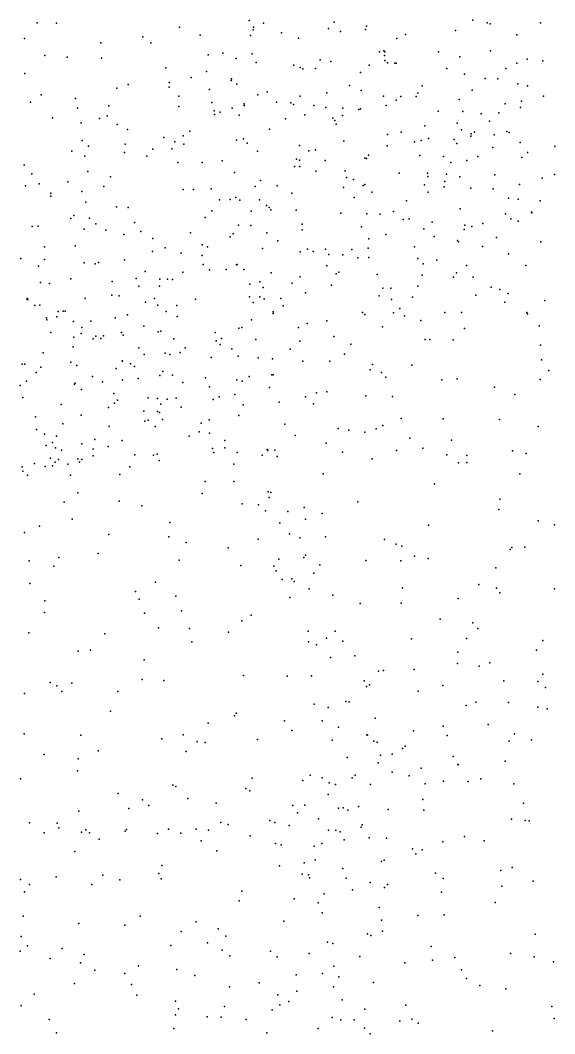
# Model space of a CAD drawing. Header units: metres. Extents: x -25 to 25, y -27.7 to 27.8.
# Drawn here: x 1.622 to 2.329, y -4.01 to -2.67 of the extents above; entities that cross this region are included whole.
import ezdxf

# ---------------------------------------------------------------- set-up
doc = ezdxf.new("R2010")
doc.units = ezdxf.units.M

msp = doc.modelspace()

# ---------------------------------------------------------------- linework, layer by layer
for p in [(1.644, -2.6732, 12.2527), (1.6697, -2.6737, -29.2714), (1.8324, -2.6792, 14.858), (1.9246, -2.6702, -8.6024), (1.9302, -2.6792, -12.1324), (1.9432, -2.6739, 11.4647), (2.0368, -2.6725, -11.983), (2.0794, -2.6778, 24.6271), (2.2204, -2.67, 14.1197), (2.2392, -2.6736, 24.3376), (2.2431, -2.6747, -6.9072), (2.3099, -2.6734, -10.8702), (1.7839, -2.6921, 8.8809), (1.8598, -2.6897, -12.2007), (1.9264, -2.69, 3.3698), (1.9296, -2.6826, -8.6919), (1.9674, -2.6868, 9.9244), (1.9896, -2.6936, 12.0361), (2.0294, -2.6808, 24.7361), (2.0453, -2.6849, 11.8022), (2.0783, -2.6821, -11.864), (2.1197, -2.694, -11.2752), (2.1313, -2.689, -9.1512), (2.1974, -2.6835, -9.2906), (2.2782, -2.6891, 24.094), (1.6274, -2.6942, -8.2517), (1.7284, -2.6998, -8.3352), (1.7945, -2.6997, -12.2544), (1.6544, -2.7165, -12.3418), (1.684, -2.7188, 13.8269), (1.7291, -2.7201, 9.8586), (1.8703, -2.7157, -8.6033), (1.8895, -2.7134, 24.976), (1.9072, -2.7206, 14.8119), (1.9283, -2.7142, 3.0788), (2.097, -2.7119, -11.7123), (2.1026, -2.7105, 13.9469), (2.1033, -2.7168, -11.3586), (2.1038, -2.7116, -11.6419), (2.1747, -2.7116, 3.6862), (2.2031, -2.7182, 25.4628), (2.2436, -2.7104, -9.5185), (1.8141, -2.733, -8.536), (1.9335, -2.7257, 25.2433), (1.9835, -2.7292, 2.7583), (1.992, -2.7326, 24.6397), (2.0122, -2.7336, -9.0314), (2.0185, -2.7225, 1.6225), (2.0326, -2.7245, -2.08), (2.0832, -2.7292, -11.7942), (2.1039, -2.7234, -11.5591), (2.1074, -2.7262, -11.2103), (2.1171, -2.7266, 3.2741), (2.1189, -2.7268, 25.4281), (2.186, -2.7339, -9.3745), (2.2638, -2.7338, 9.1215), (2.2786, -2.7267, -9.7925), (2.2921, -2.7213, -9.8659), (2.3129, -2.7238, 23.8938), (1.6279, -2.7405, 6.1441), (1.8476, -2.7455, 25.0439), (1.8679, -2.7379, 10.8936), (1.9012, -2.7473, 24.774), (1.9953, -2.7343, 25.3558), (2.0718, -2.7392, 14.5882), (2.2094, -2.7414, -9.4453), (2.2366, -2.747, 24.1507), (2.2532, -2.7474, -9.7299), (1.7493, -2.7597, -8.4875), (1.7645, -2.7548, 12.1763), (1.8187, -2.7523, 14.934), (1.8189, -2.7586, -8.6553), (1.9008, -2.7496, -8.8518), (1.9082, -2.7544, 11.2082), (2.0572, -2.7564, -9.1608), (2.1531, -2.7569, -11.0544), (2.2795, -2.7541, -10.8546), (2.2925, -2.7568, 10.135), (1.6495, -2.7687, -8.3623), (1.6948, -2.7733, -8.4212), (1.8313, -2.7705, -8.7793), (1.8718, -2.7614, -23.6525), (1.9358, -2.7684, -12.065), (1.9484, -2.7645, -8.983), (1.9921, -2.7703, -11.9595), (2.0271, -2.7658, 24.524), (2.0724, -2.7627, -11.4817), (2.1019, -2.7702, 10.0215), (2.1249, -2.771, 24.3722), (2.1455, -2.771, 14.4513), (2.1475, -2.7663, -15.1257), (2.2194, -2.7623, 14.2671), (2.3137, -2.7702, -10.0838), (1.6353, -2.7781, 6.6664), (1.6976, -2.7861, 6.3044), (1.7389, -2.7832, -12.2416), (1.8314, -2.7842, 24.8269), (1.8753, -2.7787, 9.8362), (1.9018, -2.7863, 25.3282), (1.9177, -2.7826, 13.8435), (1.9178, -2.7806, 24.6524), (1.9606, -2.7782, 9.872), (1.9797, -2.779, 10.2116), (1.9831, -2.7812, -9.0845), (2.0099, -2.7829, 8.979), (2.026, -2.7855, 14.7163), (2.0484, -2.7862, -11.6795), (2.0715, -2.7871, 25.4761), (2.1054, -2.7826, 9.9372), (2.1188, -2.7758, -9.3121), (2.2022, -2.7749, -9.5686), (2.2628, -2.7803, -9.9318), (2.2832, -2.7852, 23.6231), (2.2847, -2.7772, -10.005), (1.6643, -2.7992, -12.2752), (1.7264, -2.7998, 15.0691), (1.7366, -2.7966, -8.5618), (1.8782, -2.7896, -8.9149), (1.8785, -2.7947, -12.1015), (1.8863, -2.7916, 10.3873), (1.9113, -2.7956, 14.8713), (1.9726, -2.8002, 14.8055), (1.9979, -2.7951, -11.8896), (2.0352, -2.7993, -11.346), (2.048, -2.7961, -11.5802), (2.0693, -2.7879, -11.1424), (2.1744, -2.79, -9.494), (2.2072, -2.7905, -9.6767), (2.2312, -2.7938, -2.2713), (2.2545, -2.7923, -24.5339), (1.7023, -2.8056, 3.2522), (1.7501, -2.8079, -8.6786), (1.7637, -2.8143, 25.0307), (1.9512, -2.814, 25.4207), (2.0377, -2.8026, 24.4291), (2.0395, -2.8072, -9.2391), (2.1566, -2.8097, -10.9791), (2.1997, -2.8063, -10.9139), (2.2423, -2.8034, 23.7667), (1.8118, -2.8251, 24.75), (1.8373, -2.8228, -1.9762), (1.8462, -2.8165, 10.6456), (1.917, -2.8269, 24.559), (2.1072, -2.8209, -11.0365), (2.1255, -2.8179, -9.4196), (2.1618, -2.8264, 23.5732), (2.1956, -2.8277, 23.6834), (2.2054, -2.8147, -9.789), (2.2176, -2.8234, 25.581), (2.218, -2.82, 23.9245), (2.2223, -2.8181, 24.0336), (2.2483, -2.8217, -10.8112), (2.2652, -2.8171, 13.9261), (2.2682, -2.8183, -23.795), (1.7035, -2.829, 9.7882), (1.7119, -2.8367, 13.7254), (1.7604, -2.8339, -8.8375), (1.7973, -2.8404, 25.2449), (1.8223, -2.8399, -12.1075), (1.8261, -2.8306, 14.9928), (1.8381, -2.8338, -8.9692), (1.9077, -2.8284, 12.1128), (1.922, -2.8324, -12.012), (1.9912, -2.8356, -11.8138), (2.012, -2.8414, 3.4222), (2.0496, -2.8298, -9.3066), (2.1069, -2.8359, -24.3579), (2.1432, -2.8307, 23.3838), (2.1519, -2.8291, -9.5592), (2.1992, -2.8328, 2.6907), (2.2465, -2.8384, -10.0357), (2.2828, -2.8317, 23.2545), (2.3285, -2.8367, -10.2592), (1.6898, -2.8431, -8.6235), (1.707, -2.8496, -8.775), (1.7594, -2.8447, -12.1613), (1.789, -2.8496, 9.7837), (1.9357, -2.8431, -9.1344), (1.987, -2.8536, -11.333), (2.0034, -2.8428, -11.6665), (2.0772, -2.8525, 25.5579), (2.0794, -2.8526, 23.5316), (2.0821, -2.8485, 11.947), (2.1503, -2.8489, 24.1945), (2.1816, -2.8502, 9.969), (2.2268, -2.8501, 14.4152), (2.2848, -2.8517, -10.7206), (2.2924, -2.8449, -10.1748), (1.6271, -2.8616, -8.6589), (1.8302, -2.8583, -15.2365), (1.8622, -2.8581, -12.0529), (1.8887, -2.856, 11.0767), (1.9844, -2.8635, -11.4574), (1.9912, -2.8552, -11.225), (1.9915, -2.8635, -11.531), (2.0251, -2.8556, 11.5199), (2.1911, -2.8583, -9.9105), (2.2122, -2.8553, 23.2091), (1.6373, -2.8732, 23.6885), (1.7113, -2.87, 24.9425), (1.741, -2.877, 10.5486), (1.9051, -2.8715, 14.9433), (2.0124, -2.8695, 23.3946), (2.0513, -2.8691, -9.3986), (2.0533, -2.8779, 24.3052), (2.0624, -2.8808, 14.7549), (2.1229, -2.8721, -9.6122), (2.1603, -2.8724, 14.5863), (2.1606, -2.8768, 23.8069), (2.1854, -2.8736, -10.8404), (2.2029, -2.8771, -9.9934), (2.2492, -2.8744, -10.1135), (2.3119, -2.8787, -10.5699), (2.3284, -2.8739, 14.2691), (1.6286, -2.8889, 23.8993), (1.647, -2.8862, 15.2177), (1.6845, -2.8837, -8.8829), (1.7322, -2.8897, -29.1732), (1.8372, -2.8939, -9.1228), (1.851, -2.8936, 25.4087), (1.874, -2.893, 24.4999), (1.9325, -2.8897, 25.4965), (1.9393, -2.882, -11.8497), (1.9615, -2.8888, 23.4616), (2.0492, -2.8913, 9.8527), (2.0753, -2.8886, 23.7177), (2.0773, -2.8872, 11.6979), (2.1562, -2.8875, 24.1013), (2.1821, -2.8901, 3.1675), (2.1832, -2.8833, 23.9777), (2.2177, -2.892, 14.4966), (2.2469, -2.8931, 23.1364), (2.2817, -2.8871, -10.2303), (1.662, -2.8988, 23.7896), (1.6624, -2.9026, -8.9494), (1.7033, -2.8963, 24.8466), (1.8852, -2.9073, 23.5041), (1.8993, -2.9071, -9.211), (1.9068, -2.9046, 9.7739), (1.9121, -2.9079, 23.3909), (1.9381, -2.9075, 24.4046), (1.9809, -2.8988, 23.5947), (2.0635, -2.9043, 23.2291), (2.0868, -2.8972, 9.9183), (2.1612, -2.8975, 23.1572), (2.2674, -2.9052, 1.6257), (2.2801, -2.9068, 14.3832), (1.7085, -2.9107, 25.1992), (1.7489, -2.9169, 24.6538), (1.7646, -2.9177, -12.0816), (1.9472, -2.9148, -11.6364), (1.9508, -2.9176, -11.1435), (1.953, -2.9205, -9.3427), (1.9868, -2.9212, -2.1357), (2.1327, -2.9088, 9.8998), (2.2035, -2.9195, 13.7977), (2.3091, -2.9086, -28.908), (1.6885, -2.9323, -12.1375), (1.6927, -2.9282, -9.0599), (1.7134, -2.9316, 23.5889), (1.8663, -2.9308, 23.6325), (1.8753, -2.922, 1.7398), (1.9273, -2.9223, -11.75), (2.0455, -2.9249, -9.549), (2.0799, -2.9259, -10.9301), (2.0979, -2.9263, 25.6277), (2.1152, -2.923, -9.8097), (2.1283, -2.9335, 14.6783), (2.1362, -2.9328, -9.9223), (2.2635, -2.9258, 25.6672), (2.2704, -2.9327, -10.3151), (2.298, -2.9236, 3.6863), (2.2983, -2.9248, 9.3821), (1.6376, -2.9428, 1.8516), (1.6455, -2.9424, 24.9464), (1.7062, -2.9462, 23.8702), (1.7218, -2.9392, 23.7387), (1.7348, -2.9476, 10.7891), (1.7727, -2.9373, 10.2551), (1.9103, -2.9411, -11.2909), (1.9265, -2.9412, -11.5622), (1.9945, -2.9397, -11.0398), (1.9946, -2.9471, -9.4619), (2.073, -2.9433, 23.8338), (2.1554, -2.9459, 9.072), (2.1665, -2.937, -10.0117), (2.2089, -2.9465, -10.1532), (2.2096, -2.9408, -10.7309), (2.2187, -2.9426, 2.9423), (2.2335, -2.9389, -2.3309), (2.28, -2.9356, -10.4961), (1.7587, -2.9532, 24.5761), (1.7812, -2.9494, 23.4766), (1.797, -2.9586, 13.6298), (1.8468, -2.951, 23.3411), (1.8993, -2.9565, -11.1762), (1.9034, -2.9524, 23.2687), (1.948, -2.9509, 14.9488), (1.9623, -2.9615, -29.0315), (2.0827, -2.9591, -24.5449), (2.1053, -2.9531, -2.244), (2.1693, -2.9559, 3.3838), (2.1998, -2.9613, 9.5435), (2.2516, -2.9573, -10.4013), (1.6539, -2.9698, 24.7733), (1.6945, -2.9681, -9.1384), (1.8136, -2.9708, -9.2587), (1.8622, -2.967, 10.1014), (1.8692, -2.9697, -11.7821), (1.9422, -2.9719, -9.4202), (2.0017, -2.9725, 3.1232), (2.0252, -2.9728, 25.631), (2.06, -2.9732, 23.9656), (2.0819, -2.9715, 9.8566), (2.1432, -2.9697, -10.7782), (2.2011, -2.9632, 17.8512), (2.2329, -2.9692, 9.9849), (2.31, -2.9632, 10.0556), (1.6225, -2.9852, 25.0751), (1.654, -2.9862, 15.3736), (1.7596, -2.987, -1.9589), (1.7966, -2.9758, -11.9333), (1.8346, -2.9778, -11.8509), (1.8621, -2.9809, 15.0747), (1.9918, -2.9762, 23.8012), (2.0092, -2.976, -9.6067), (2.0298, -2.9797, -9.699), (2.0485, -2.9803, 23.1115), (2.068, -2.9842, 24.07), (2.0825, -2.9839, 9.3268), (2.1475, -2.985, 17.6899), (2.1724, -2.9874, -10.6794), (2.2673, -2.9787, 18.0827), (1.6459, -2.9953, 13.5026), (1.7061, -2.9908, 10.0383), (1.721, -2.9923, 23.3484), (1.7254, -2.9902, -9.2036), (1.8638, -2.9932, -9.3562), (1.8721, -3.0001, 23.1924), (1.8939, -2.9997, 24.3437), (1.9075, -2.9936, 25.5691), (1.9084, -2.9928, 9.7604), (1.9174, -2.9998, 11.1995), (2.0272, -2.9949, -9.7736), (2.1545, -2.9922, -10.147), (2.2118, -2.9944, -10.5289), (2.2901, -2.9943, 14.4398), (1.6888, -3.0121, 24.6062), (1.7432, -3.0155, 15.2556), (1.7749, -3.0114, 23.9055), (1.787, -3.0023, 10.9441), (1.8065, -3.0126, 9.7418), (1.8165, -3.0126, 24.4177), (1.8233, -3.0127, -11.2549), (1.8369, -3.0033, -11.4425), (1.9536, -3.004, 24.2642), (1.992, -3.0093, 9.0219), (2.0395, -3.0055, -10.8546), (2.0432, -3.0032, 2.9185), (2.0938, -3.0061, -10.0179), (2.1534, -3.0071, 23.0247), (2.1945, -3.0097, 17.454), (2.1984, -3.0039, -10.4458), (2.2205, -3.0096, -15.1794), (1.6485, -3.0168, 24.2185), (1.6603, -3.0183, 25.2474), (1.7786, -3.0218, 25.4528), (1.806, -3.0215, -11.3484), (1.9254, -3.0192, 12.2084), (1.9386, -3.0157, -10.9745), (1.9428, -3.0233, -9.5718), (1.9814, -3.0176, 24.1764), (2.0332, -3.0202, -9.9116), (2.1011, -3.0242, -10.7431), (2.1118, -3.0243, 25.6817), (2.1477, -3.0217, 2.7879), (2.2444, -3.023, 14.5608), (2.256, -3.0259, -24.8886), (1.6311, -3.0381, 15.9753), (1.6311, -3.0394, 24.6955), (1.6317, -3.0395, -23.6108), (1.7074, -3.0377, -11.9422), (1.7428, -3.0334, -9.3021), (1.7526, -3.0343, 23.247), (1.7993, -3.038, -11.4907), (1.8536, -3.039, 24.1232), (1.925, -3.0357, 23.9396), (1.9385, -3.0356, 9.7924), (1.9445, -3.0382, 17.8455), (1.9665, -3.0378, 1.7966), (1.9991, -3.0303, 17.6889), (2.0962, -3.0346, -10.1462), (2.1128, -3.0391, 12.0761), (2.1405, -3.036, -10.5962), (2.2242, -3.0335, 17.2242), (2.2671, -3.0312, 18.2393), (2.3156, -3.0406, 13.8838), (1.641, -3.047, -9.2431), (1.6477, -3.0467, 9.8671), (1.6717, -3.0551, 15.7445), (1.6783, -3.0548, 15.8795), (1.6813, -3.0547, 8.7887), (1.7875, -3.0428, -11.6631), (1.8035, -3.0467, 23.9974), (1.8149, -3.055, -9.4292), (1.8286, -3.0473, -11.0903), (1.9297, -3.0434, 23.1096), (1.9562, -3.0554, 18.012), (1.9695, -3.0477, 9.6403), (2.1236, -3.051, -10.2653), (2.2624, -3.0428, 17.0625), (1.6565, -3.0636, 16.1094), (1.657, -3.0663, 24.2964), (1.67, -3.0622, 24.4689), (1.6922, -3.0682, 25.3765), (1.715, -3.0681, -11.8429), (1.7471, -3.0637, -11.7515), (1.7635, -3.0597, -11.2552), (1.8291, -3.0618, 15.1958), (1.9276, -3.0662, 24.0226), (1.9564, -3.0576, -9.7896), (2.0272, -3.0677, -10.1126), (2.0744, -3.0565, 14.8427), (2.0774, -3.0592, 23.0095), (2.1151, -3.0569, 11.7279), (2.1299, -3.0609, -10.4257), (2.1515, -3.067, 9.8885), (2.1833, -3.0566, 13.6366), (2.2052, -3.0566, 22.9568), (2.2917, -3.0565, 22.9457), (2.2927, -3.0583, 10.0183), (1.7031, -3.0764, 23.175), (1.7854, -3.0745, 24.1722), (1.8041, -3.0821, 25.5207), (1.8075, -3.081, -23.784), (1.911, -3.077, -9.6644), (1.9146, -3.0765, 13.5062), (1.9899, -3.0765, 23.0382), (2.001, -3.0711, -10.7616), (2.1006, -3.0753, 18.2191), (2.209, -3.0776, 15.962), (2.3081, -3.0739, 16.8007), (1.6624, -3.0829, -9.3345), (1.6926, -3.089, 2.9249), (1.7025, -3.0842, 24.3823), (1.7183, -3.0913, 11.061), (1.7215, -3.0878, -11.363), (1.7285, -3.091, 15.5169), (1.7317, -3.0874, -11.5882), (1.7557, -3.0828, -11.137), (1.758, -3.0865, 9.7264), (1.8247, -3.0915, -9.5571), (1.8797, -3.083, -2.0766), (1.8808, -3.0938, -15.3176), (1.8877, -3.091, 9.1295), (1.9333, -3.092, 15.0629), (1.9915, -3.0943, 14.9855), (2.0364, -3.0881, -10.6352), (2.157, -3.0922, 16.2293), (2.1632, -3.0922, 25.7226), (2.194, -3.0928, 1.8223), (1.6919, -3.1019, -9.3955), (1.7784, -3.1034, 15.37), (1.8334, -3.1094, -9.6417), (1.8399, -3.103, 9.4602), (1.8863, -3.099, -24.582), (1.9014, -3.1045, -9.7904), (1.9787, -3.105, -10.2125), (2.0587, -3.0984, -10.519), (2.3097, -3.0996, 15.7398), (1.652, -3.1096, 9.726), (1.6887, -3.1223, -1.8963), (1.7564, -3.1206, 15.7062), (1.757, -3.1208, 15.9537), (1.7856, -3.1121, 13.3789), (1.8136, -3.1102, 15.2918), (1.8197, -3.1121, -10.9089), (1.8744, -3.116, 9.7372), (1.9101, -3.1141, -9.885), (1.9362, -3.1166, -10.0496), (1.9554, -3.1176, 17.4116), (1.9955, -3.1209, -10.3608), (2.031, -3.1207, 25.6927), (2.0504, -3.1115, 14.9054), (2.3109, -3.1191, 25.7405), (1.6245, -3.1248, 25.3082), (1.6278, -3.1246, 16.3469), (1.6429, -3.136, -11.2854), (1.6491, -3.1287, -11.5453), (1.6966, -3.1267, -11.1266), (1.7488, -3.1307, 9.6174), (1.7675, -3.1245, -10.9621), (1.7729, -3.1277, 15.8482), (1.8101, -3.1345, 9.0024), (2.0846, -3.1323, 9.8384), (2.0875, -3.1251, -2.2796), (2.0994, -3.1359, 22.9317), (2.1396, -3.1261, 16.8133), (2.3207, -3.1331, 14.4788), (1.6299, -3.1473, -9.4724), (1.7174, -3.1411, -11.0085), (1.7306, -3.1482, 1.9013), (1.757, -3.1454, 16.124), (1.7775, -3.1437, 16.0361), (1.8065, -3.1396, 12.3872), (1.8233, -3.1393, -10.8175), (1.8369, -3.1491, 25.5864), (1.8668, -3.143, -10.7466), (1.9083, -3.1454, -10.1828), (1.9153, -3.1471, -10.2578), (1.9246, -3.1411, -10.6048), (1.9546, -3.1388, -10.4151), (1.9561, -3.139, -10.498), (2.1052, -3.1421, 16.5847), (2.1793, -3.1456, 9.9189), (2.1997, -3.1444, 22.8912), (2.3092, -3.145, 13.765), (1.6218, -3.153, -11.156), (1.6936, -3.1513, 12.544), (1.6943, -3.1501, -9.5564), (1.7028, -3.1584, 25.4505), (1.8718, -3.1546, -10.6613), (1.9513, -3.1555, 17.0506), (2.0134, -3.1628, 16.3281), (2.0273, -3.1616, 16.1415), (2.2489, -3.1554, -2.412), (1.6252, -3.1691, 23.0858), (1.7454, -3.1635, 9.316), (1.7503, -3.1726, -9.7645), (1.791, -3.1694, -9.8715), (1.8033, -3.1703, 11.1793), (1.816, -3.171, 15.4994), (1.8279, -3.1698, -10.0663), (1.877, -3.1716, 16.7183), (1.8846, -3.1681, 16.9012), (1.9054, -3.165, 17.2063), (1.9642, -3.1752, 25.6974), (1.9991, -3.1678, 22.9449), (2.0787, -3.1666, 11.5656), (2.1141, -3.1675, -24.7969), (2.2759, -3.1647, 2.6002), (1.6757, -3.1781, -9.618), (1.7386, -3.1821, 16.3025), (1.7466, -3.1766, -10.8327), (1.7851, -3.1869, -10.0088), (1.8033, -3.1872, 17.0796), (1.8058, -3.1889, 17.3651), (1.8077, -3.1777, -10.7151), (1.8344, -3.1816, 15.7434), (1.9167, -3.1788, 16.5303), (2.0094, -3.1773, 9.8097), (1.642, -3.1943, 9.4437), (1.7021, -3.1921, -9.7114), (1.7865, -3.2001, -10.1916), (1.7908, -3.1988, -10.6489), (1.8097, -3.1982, -10.2821), (1.8608, -3.2028, 15.9656), (1.8716, -3.1985, 15.3078), (1.9107, -3.1928, 11.3498), (2.1255, -3.1968, 14.8224), (2.181, -3.1969, 18.4271), (2.2553, -3.1982, 9.9999), (1.6431, -3.2112, 25.3911), (1.6781, -3.2035, 16.4391), (1.7393, -3.2068, 25.5149), (1.8003, -3.2071, -10.4359), (1.8582, -3.2142, 16.3212), (1.8718, -3.2159, 2.0233), (1.9716, -3.2041, -28.9668), (2.042, -3.2098, 15.8135), (2.0564, -3.212, 14.9268), (2.0773, -3.2149, 2.0338), (2.0926, -3.2105, 22.8917), (2.1012, -3.206, 2.489), (2.3067, -3.2072, 22.844), (1.6537, -3.2173, 16.7799), (1.6645, -3.2283, 11.3774), (1.6699, -3.2199, -9.7719), (1.703, -3.23, -9.9468), (1.7204, -3.2243, -10.023), (1.7566, -3.2259, 18.1014), (1.8452, -3.2201, 16.1355), (1.8925, -3.2259, 15.788), (1.9851, -3.2193, 15.0694), (2.0262, -3.2291, 12.353), (2.1371, -3.2227, 11.8736), (2.192, -3.2254, 9.9458), (1.656, -3.2322, 23.0239), (1.6683, -3.2353, -10.7816), (1.6761, -3.2385, 8.8972), (1.718, -3.237, -10.6196), (1.7379, -3.2337, 12.6879), (1.8759, -3.2364, 18.302), (1.8779, -3.2416, 15.436), (1.8925, -3.2354, 16.0506), (1.9084, -3.2418, 15.2221), (1.9483, -3.2377, 22.9203), (1.949, -3.2388, 15.9796), (1.9582, -3.2384, 15.149), (2.0479, -3.2414, 25.7245), (2.1193, -3.2389, 9.8854), (2.1541, -3.2357, 12.0411), (2.2726, -3.2395, 13.5749), (2.2908, -3.2428, -25.1057), (1.6404, -3.256, 2.5252), (1.6618, -3.2491, 17.9216), (1.6681, -3.2544, -10.0828), (1.6724, -3.2507, -10.6788), (1.6981, -3.2498, -10.2504), (1.6999, -3.2543, -10.4466), (1.7033, -3.2507, -10.3264), (1.7183, -3.2459, -10.5295), (1.7732, -3.2448, 13.0184), (1.7979, -3.2451, 25.5752), (1.8028, -3.2438, 16.3109), (1.8053, -3.2524, 22.9692), (1.9044, -3.2569, 15.6034), (1.9417, -3.2453, 9.7898), (1.9615, -3.2469, 2.3842), (2.0869, -3.2499, 13.3039), (2.186, -3.2445, 15.5283), (2.2011, -3.2551, -23.9511), (2.2122, -3.2456, 22.8429), (2.2124, -3.2549, 25.7586), (1.6241, -3.2606, 11.531), (1.625, -3.2665, 16.5329), (1.6546, -3.2602, -10.1657), (1.6642, -3.2592, 17.2611), (1.6847, -3.257, 16.5238), (1.7665, -3.2608, 16.3997), (2.0223, -3.2698, 9.8385), (2.2822, -3.2698, 14.5958), (1.6315, -3.2717, -10.3119), (1.6882, -3.2718, 25.4589), (1.7536, -3.2709, 9.758), (1.8661, -3.28, 16.2383), (1.9043, -3.2798, 16.1599), (2.1697, -3.2831, 14.7844), (1.698, -3.2948, 2.1907), (1.8621, -3.2958, 9.7741), (1.9496, -3.2938, 13.09), (1.9533, -3.2945, 15.9876), (1.68, -3.3075, 22.935), (1.7524, -3.3062, -28.9895), (1.9151, -3.3093, 25.672), (1.9511, -3.301, 16.0787), (2.068, -3.3069, 14.9509), (2.2558, -3.3035, -28.8473), (1.7827, -3.312, 11.6009), (1.9367, -3.3107, 15.3409), (1.9461, -3.3186, 15.2552), (1.9756, -3.3197, 15.162), (1.997, -3.3145, 22.8706), (2.0208, -3.3221, 15.0512), (2.2548, -3.3168, 15.3393), (1.6903, -3.3299, 16.5965), (1.8194, -3.3343, 22.8934), (1.9651, -3.3345, 12.8674), (1.9991, -3.3298, -15.34), (2.3065, -3.3318, 10.1036), (1.6272, -3.3475, -15.4808), (1.6473, -3.339, 11.7973), (1.7391, -3.35, 9.7882), (1.9779, -3.3491, -24.0227), (2.1618, -3.3378, 25.7552), (2.328, -3.3374, 14.5169), (1.8182, -3.3531, 25.6045), (1.841, -3.3608, 15.8383), (1.9362, -3.3563, 15.6681), (1.9916, -3.3544, 15.736), (2.0252, -3.3532, 9.8745), (2.1032, -3.3569, 9.9202), (2.1189, -3.3628, 12.2207), (1.7246, -3.3752, 18.3171), (1.8967, -3.3678, 16.3442), (2.1264, -3.3657, 13.0576), (2.2695, -3.3697, 14.619), (2.272, -3.3671, -2.4468), (2.289, -3.3669, 22.7957), (1.6337, -3.3851, 22.8542), (1.673, -3.3805, 25.4551), (1.832, -3.384, 16.4674), (1.9638, -3.3827, 25.7122), (1.9967, -3.3805, 11.8808), (1.9991, -3.3776, 16.0336), (2.0177, -3.3901, 15.8503), (2.0786, -3.3844, 12.3769), (2.1249, -3.3847, 14.844), (2.1433, -3.3788, 18.5897), (2.1611, -3.3819, 22.8049), (1.6663, -3.392, 11.9717), (1.9134, -3.391, 22.8457), (1.957, -3.3918, 16.2471), (1.9602, -3.398, -2.1712), (2.01, -3.401, 22.8252), (2.2506, -3.3942, 13.4876), (1.6344, -3.4147, 16.1322), (1.8008, -3.4133, 9.8376), (1.9683, -3.4096, -24.7304), (1.9808, -3.4086, 15.2095), (1.9839, -3.4123, 15.4252), (2.2283, -3.4163, 14.6804), (1.7741, -3.4255, 25.5676), (2.0039, -3.422, 15.5356), (2.0352, -3.4301, 15.0247), (2.127, -3.4208, -18.268), (2.2516, -3.4209, 25.7567), (2.2559, -3.4271, 10.142), (2.3281, -3.4221, 10.2419), (1.6543, -3.4377, -1.7914), (1.7791, -3.4355, 22.8347), (1.8275, -3.4315, 12.0829), (1.9783, -3.4335, 9.9052), (2.0714, -3.4413, 12.5789), (2.1253, -3.4411, -18.5233), (2.201, -3.4347, 10.0742), (1.6539, -3.4533, 9.8612), (1.786, -3.4542, -1.9608), (1.8348, -3.451, 18.4917), (1.9272, -3.4567, 16.392), (1.9146, -3.4641, 12.2253), (2.1771, -3.4622, 13.281), (2.2201, -3.4667, 22.7775), (1.6333, -3.4803, 25.3857), (1.7335, -3.4814, 9.8779), (1.8047, -3.4735, 16.5878), (1.8457, -3.4744, 15.6274), (1.8971, -3.4792, 25.6453), (2.0026, -3.4777, 15.3039), (2.038, -3.4778, 25.7163), (2.2267, -3.4744, 15.1177), (1.8487, -3.4918, 9.8974), (2.0027, -3.492, 16.3038), (2.0136, -3.4961, 15.1848), (2.0265, -3.4872, 15.4517), (2.0483, -3.4913, 15.6021), (2.1389, -3.4882, 25.7362), (2.2119, -3.4875, 13.6473), (2.3128, -3.4904, 14.5186), (1.6983, -3.5045, 22.6906), (1.7146, -3.503, 16.7185), (2.0643, -3.5106, 16.0955), (2.2005, -3.5056, 10.1547), (2.3042, -3.5032, 10.3161), (1.7857, -3.5158, 22.7467), (2.032, -3.5127, 15.0472), (2.2, -3.5206, -2.3765), (2.2284, -3.5241, -25.4243), (2.2426, -3.5196, 25.7394), (1.9171, -3.5366, 22.7744), (1.9748, -3.5375, 9.987), (2.0069, -3.5368, 22.7718), (2.0954, -3.5309, 10.0534), (2.1023, -3.5298, 12.9839), (2.1426, -3.5286, 22.7735), (2.3128, -3.5349, -17.9328), (1.6615, -3.5459, 22.5973), (1.6702, -3.5501, 16.79), (1.69, -3.5468, 18.4375), (1.7828, -3.542, 9.9335), (1.8117, -3.543, -24.1931), (2.0764, -3.5435, 18.6657), (2.0797, -3.5512, 15.6705), (2.0837, -3.5487, 15.9886), (2.1804, -3.5497, -25.0808), (2.2613, -3.5435, -26.195), (2.3062, -3.5445, 22.7566), (1.6274, -3.5604, 12.293), (1.6766, -3.5577, 15.7478), (1.7508, -3.5576, 25.512), (2.1479, -3.5571, 14.7577), (2.3163, -3.5522, 10.63), (2.0104, -3.5743, -2.1838), (2.0524, -3.5708, 14.955), (2.0569, -3.5712, 16.199), (2.2112, -3.5763, 22.7513), (2.2242, -3.572, 10.291), (2.2675, -3.5722, 14.0843), (2.3061, -3.5785, 10.7461), (1.7411, -3.5839, 16.7411), (1.905, -3.59, 15.412), (1.9073, -3.5865, -18.4904), (2.0288, -3.5788, 16.3192), (2.3185, -3.5807, 14.2374), (1.8704, -3.5998, 18.6132), (1.9714, -3.5966, 16.4205), (2.021, -3.5963, 15.1904), (2.0424, -3.605, 12.704), (2.0911, -3.5928, 15.7901), (2.181, -3.6037, 25.7248), (2.2406, -3.6014, 10.5462), (1.6268, -3.6136, 10.0316), (1.7018, -3.6155, 22.5395), (1.8371, -3.6151, 22.6557), (1.9809, -3.6092, 25.6726), (2.0802, -3.6149, 10.1747), (2.0809, -3.6156, 15.6063), (2.1416, -3.6098, 10.2386), (2.1862, -3.616, 10.3545), (2.2751, -3.6137, -17.1501), (1.8088, -3.6203, 16.6744), (1.8557, -3.6243, 25.5758), (1.8661, -3.6253, 12.4494), (1.9357, -3.621, -15.4423), (2.0342, -3.6221, 15.2765), (2.0892, -3.6236, 16.061), (2.0935, -3.6245, 25.6937), (2.1306, -3.6299, 22.7281), (2.2681, -3.6235, 25.7161), (2.2978, -3.6216, 10.8353), (1.6536, -3.641, 25.3621), (1.7246, -3.6363, 10.043), (1.8412, -3.637, 10.0525), (2.054, -3.645, 15.3905), (2.0981, -3.642, 15.9319), (2.1134, -3.6406, -28.7528), (2.1272, -3.6331, -17.9142), (2.1942, -3.6438, 10.6498), (1.6984, -3.6466, 22.4532), (2.0952, -3.6522, 15.7194), (2.2005, -3.6541, 10.7557), (2.2007, -3.6549, 14.6187), (2.2628, -3.6499, 14.5258), (1.6974, -3.6625, 15.5901), (1.9285, -3.6724, 16.5503), (2.005, -3.6684, 22.6978), (2.0208, -3.672, 15.0174), (2.0606, -3.6719, 14.8481), (2.0645, -3.6685, 16.235), (2.1134, -3.6643, 13.6538), (2.136, -3.6692, 10.4453), (2.1517, -3.6591, 14.6889), (1.6223, -3.6732, 10.1502), (1.8237, -3.6814, 22.5969), (1.8277, -3.6832, 10.145), (1.9954, -3.6756, 10.2209), (2.0303, -3.6786, 16.3464), (2.0386, -3.6809, 25.6523), (2.0847, -3.6807, 16.1364), (2.1571, -3.6798, 25.6836), (2.1815, -3.6765, 14.9216), (2.2139, -3.6768, 22.7094), (2.2308, -3.6731, 10.8567), (2.2746, -3.6796, 10.9483), (1.7512, -3.6927, -18.3343), (1.9202, -3.6862, 12.6012), (1.9253, -3.6891, 22.648), (2.0291, -3.6937, 15.1942), (1.7655, -3.7123, 10.2249), (1.7834, -3.7008, -1.8527), (1.792, -3.7086, 25.4729), (1.8435, -3.6994, -28.798), (1.8809, -3.7052, -24.7663), (1.9824, -3.7085, 10.3196), (1.9982, -3.7082, 16.4357), (2.0424, -3.7122, 10.4872), (2.0486, -3.7117, 10.6388), (2.0691, -3.7099, -17.2314), (2.1543, -3.7006, -16.9707), (2.2874, -3.7055, 14.3717), (1.6991, -3.7159, 22.3208), (1.9882, -3.7183, 15.1776), (2.0549, -3.7145, 10.7376), (2.1084, -3.7139, 15.8516), (2.1554, -3.7148, 10.8955), (1.6342, -3.7316, 22.1349), (1.6704, -3.732, 10.2909), (1.6726, -3.7381, 10.755), (1.8868, -3.7309, 25.5316), (1.8966, -3.7338, 10.3406), (1.9517, -3.7282, 10.4292), (1.9582, -3.7309, 10.5711), (1.9774, -3.7348, 12.945), (2.0161, -3.7263, -24.9335), (2.0727, -3.7371, 22.6659), (2.0738, -3.734, 15.4295), (2.2714, -3.7265, 25.6689), (2.2894, -3.7285, -2.4242), (2.2949, -3.7288, 14.4254), (1.6533, -3.7448, 10.5118), (1.7027, -3.7439, 10.6189), (1.7086, -3.7407, 16.8506), (1.7133, -3.7448, 10.4486), (1.7604, -3.7422, 10.9002), (1.7622, -3.7401, 10.7163), (1.8033, -3.7454, 10.4742), (1.818, -3.7399, 10.7904), (1.8339, -3.745, 10.5821), (1.8544, -3.7399, 15.3394), (1.8708, -3.7413, 10.7072), (1.926, -3.7485, 10.8362), (2.0294, -3.7413, 10.8511), (2.0391, -3.7412, -25.8026), (2.0446, -3.7432, -17.5232), (2.083, -3.7514, 16.2049), (2.1061, -3.7517, 16.0139), (2.2094, -3.7494, 18.805), (1.7261, -3.753, 12.5354), (1.8612, -3.7553, 10.8901), (1.9591, -3.7589, 18.7192), (1.9668, -3.7603, -17.7298), (2.0105, -3.7622, 15.0674), (2.0205, -3.7589, 10.9433), (2.05, -3.7537, 14.8021), (2.1404, -3.7657, 14.1281), (2.1806, -3.7563, 22.6674), (2.2352, -3.7552, 11.0061), (1.6938, -3.7695, 11.0101), (1.8819, -3.7684, 16.6508), (2.1449, -3.7725, 25.6368), (2.1534, -3.767, 14.6126), (1.809, -3.7876, 16.7542), (1.9644, -3.7882, -24.3869), (1.9972, -3.7843, 14.9618), (2.0117, -3.7802, 13.2719), (2.0483, -3.7919, 13.5852), (2.0996, -3.7827, 10.9821), (2.1029, -3.7808, 15.6918), (2.2723, -3.7903, 22.6588), (1.622, -3.8062, 25.199), (1.6691, -3.8028, 25.2746), (1.7309, -3.8007, 25.3627), (1.8049, -3.7986, 18.6587), (1.8083, -3.8053, 11.0355), (1.9946, -3.7992, 16.4641), (2.0031, -3.8002, -26.0229), (2.0041, -3.8043, -28.6749), (2.0529, -3.8046, 13.755), (2.1707, -3.7981, 14.7843), (2.1808, -3.8048, -2.289), (2.2572, -3.7943, 14.5583), (1.6342, -3.8128, 22.0156), (1.7163, -3.813, 22.149), (1.7534, -3.8068, 16.8142), (2.0846, -3.8105, -26.2178), (2.1035, -3.8169, 22.6152), (2.1074, -3.813, 15.8681), (2.2585, -3.8153, 11.0835), (2.2999, -3.8087, 14.3765), (1.6272, -3.8227, 11.1675), (1.9149, -3.8218, -15.5998), (1.9838, -3.8321, 14.8795), (2.0236, -3.8251, 15.2218), (2.0613, -3.8201, 16.2944), (2.1787, -3.8233, -24.3563), (1.9114, -3.8346, 25.493), (2.0157, -3.8374, 14.7716), (2.0964, -3.8434, 25.5799), (2.2496, -3.8368, 14.4419), (1.6258, -3.855, -15.8287), (1.7804, -3.8548, 22.2432), (2.0212, -3.8503, 11.0481), (2.0996, -3.8599, 15.7669), (2.1474, -3.8538, 11.0812), (2.1823, -3.8532, 25.6097), (1.6991, -3.8643, 22.062), (1.7602, -3.8667, 11.1513), (1.8546, -3.8625, 22.3746), (1.8834, -3.8715, 16.6434), (1.9703, -3.8616, 22.5531), (1.6228, -3.8816, 16.934), (1.8344, -3.8752, 25.4242), (1.8935, -3.8814, 11.1029), (2.081, -3.8783, 16.1515), (2.0852, -3.8806, 15.5825), (2.1006, -3.8747, 14.5913), (2.3025, -3.8787, 11.1629), (1.6313, -3.8939, -1.5367), (1.6771, -3.8976, -17.679), (1.821, -3.8938, 16.7458), (1.8695, -3.8899, 12.8345), (1.8889, -3.9, -25.6442), (2.0279, -3.8892, 15.2795), (2.0352, -3.891, -2.0167), (2.165, -3.8948, -16.5952), (1.6218, -3.9013, -18.8689), (1.6615, -3.911, 21.9712), (1.7065, -3.9053, -17.4152), (1.8988, -3.9075, -25.0568), (1.9526, -3.9012, 15.0015), (1.9616, -3.9085, 14.7864), (2.0036, -3.9044, 15.1957), (2.0707, -3.908, 15.4786), (2.167, -3.9129, 11.1531), (2.1965, -3.9093, 14.4564), (2.2702, -3.9041, 14.3773), (2.3013, -3.9084, 25.5905), (1.7013, -3.9166, 25.2935), (1.7202, -3.9261, 11.2667), (1.778, -3.9204, -17.1396), (1.8287, -3.9254, -1.743), (2.0363, -3.9211, 14.6525), (2.1302, -3.9167, 22.5879), (2.2054, -3.9258, 14.4498), (2.327, -3.9151, 18.8643), (1.76, -3.9307, 16.8156), (1.8524, -3.9335, -25.8905), (1.9864, -3.9323, 16.4612), (2.0214, -3.9306, 13.8674), (2.0432, -3.9351, 25.5316), (2.2118, -3.9371, 25.5776), (1.6936, -3.9439, 16.8902), (1.7688, -3.9452, 22.1091), (1.8986, -3.9481, 22.3708), (1.9377, -3.943, 13.2541), (2.0358, -3.9482, 22.5429), (2.0888, -3.9425, 15.6468), (2.2293, -3.9465, 22.6003), (2.2638, -3.9509, -16.4084), (1.6403, -3.9579, 11.3764), (1.7761, -3.9595, 25.371), (1.8269, -3.9671, 15.2411), (1.9624, -3.9587, 25.5014), (1.9877, -3.954, 11.1956), (2.0475, -3.9653, 15.3915), (1.623, -3.9734, 25.2071), (1.831, -3.9772, 16.7293), (1.892, -3.9742, 11.2342), (1.9547, -3.9785, 15.0977), (1.965, -3.9721, -1.862), (1.977, -3.9678, 13.662), (2.0775, -3.9779, 16.0956), (2.1314, -3.9725, -2.1528), (2.3245, -3.9743, -28.2233), (1.6598, -3.9917, 15.3752), (1.8269, -3.9853, 22.1791), (1.8688, -3.988, -28.5336), (1.8876, -3.9883, -16.683), (1.9205, -3.9913, 15.0899), (2.034, -3.9887, 14.5917), (2.0457, -3.9919, 16.249), (2.0634, -3.9919, 14.8835), (2.1235, -3.9937, 14.5078), (2.1395, -3.9911, 11.2429), (2.3276, -3.9903, -26.5094), (1.825, -4.0034, 11.3122), (2.0157, -4.0033, 15.3158), (2.0771, -4.0031, 16.012), (2.1479, -3.9964, 25.5421), (2.246, -4.0066, -2.3112), (1.6696, -4.009, 21.9044), (1.948, -4.0091, 14.714), (2.0846, -4.0103, 14.2139)]:
    msp.add_point(p)

doc.saveas('drawing.dxf')
